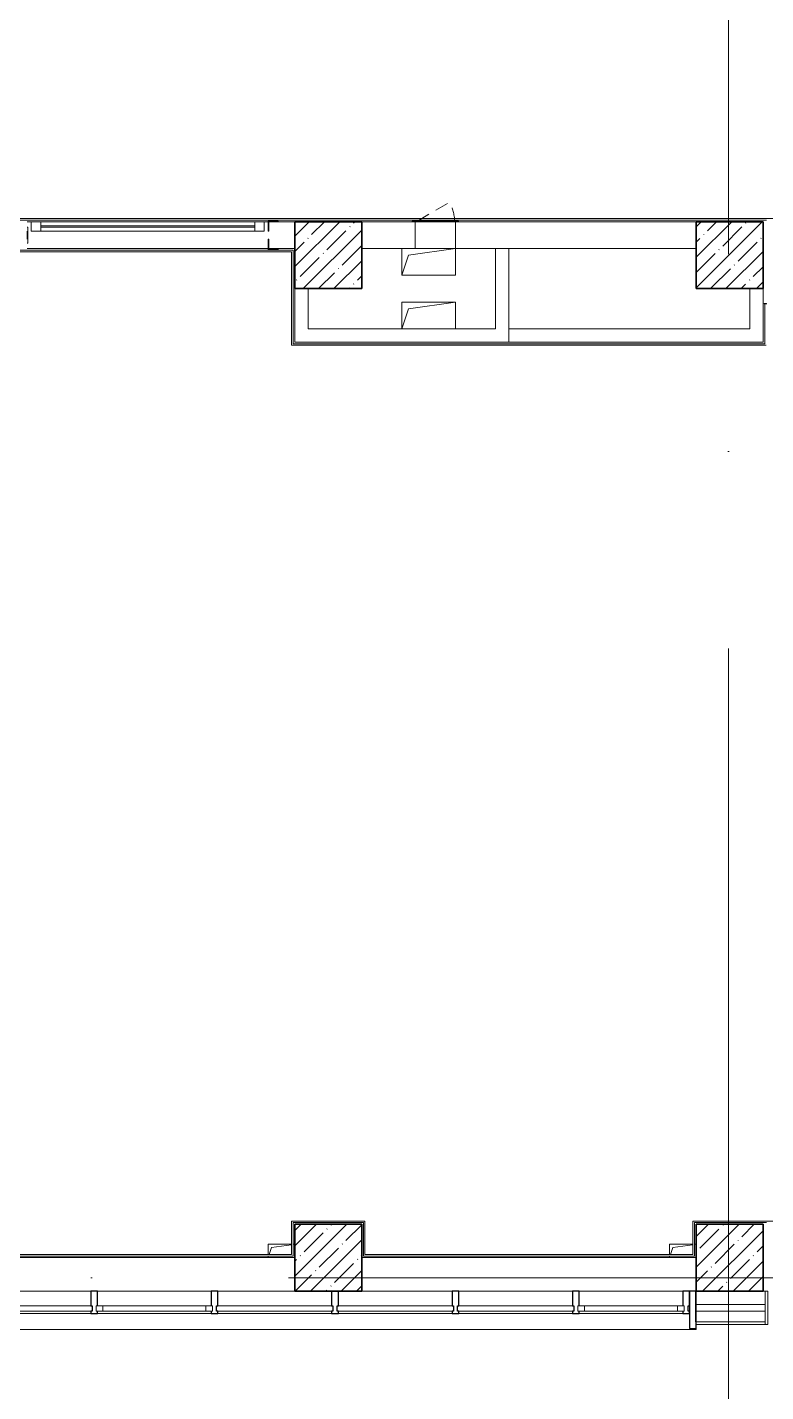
# Model space of a CAD drawing. Header units: millimetres. Extents: x 5993 to 95364, y 94667 to 143522.
# Drawn here: x 44494 to 44943, y 113881 to 114712 of the extents above; entities that cross this region are included whole.
import ezdxf

# ---------------------------------------------------------------- set-up
doc = ezdxf.new("R2010")
doc.units = ezdxf.units.MM
doc.linetypes.add('200_ШТРИХ__ш1_п0_6_', pattern=[160, 100, -60])
doc.linetypes.add('50_200_ШТРИХ_1Т_ш5_п1_п1_', pattern=[1400, 1000, -200, 0, -200])
for name, color, linetype, lineweight in [('0-2', 7, 'Continuous', 9), ('S-GRID-____-OTLN-1', 7, '50_200_ШТРИХ_1Т_ш5_п1_п1_', 9), ('Импосты витража', 7, 'Continuous', 9), ('Импосты витража-1', 7, 'Continuous', 25), ('Каркас_Импост', 7, 'Continuous', 13), ('Каркас_Импост-1', 7, 'Continuous', 9), ('Несущие колонны', 7, 'Continuous', 9), ('Несущие колонны-1', 7, 'Continuous', 35), ('Обобщенные модели', 7, 'Continuous', 9), ('Общие ребра', 7, 'Continuous', 9), ('Окна', 7, 'Continuous', 9), ('Остекление-1', 7, 'Continuous', 9), ('Открывание в плане-1', 7, '200_ШТРИХ__ш1_п0_6_', 9), ('Стены', 7, 'Continuous', 9), ('Стены-1', 7, 'Continuous', 13)]:
    doc.layers.add(name, color=color, linetype=linetype, lineweight=lineweight)

# ---------------------------------------------------------------- blocks, each defined once
blk = doc.blocks.new('BSC_Колонна _Прямоугольная - 500х500-V73-АИ2_01_План напольных покрытий и плинтусов 1го этажа _Часть 2_')
at = {"layer": 'Несущие колонны'}
h = blk.add_hatch(dxfattribs=at)
h.set_pattern_fill('FP_83', color=256, style=0, pattern_type=2)
h.set_pattern_definition([(45, (-40400, -150), (-114.04925, 114.04925), []), (45, (-40285.95, -150), (-114.04925, 114.04925), [201.613, -40.323, 3.353, -36.97])])
h.paths.add_polyline_path([(-135, -250), (250, -250), (250, 250), (-250, 250), (-250, -250)], flags=0)
at = {"layer": 'Несущие колонны-1'}
for p, q in [((250, 250), (-250, 250)), ((-250, 250), (-250, -250)), ((250, -250), (250, 250)), ((-250, -250), (250, -250))]:
    blk.add_line(p, q, dxfattribs=at)
blk = doc.blocks.new('BSC_Колонна _Прямоугольная - 500х500-V74-АИ2_01_План напольных покрытий и плинтусов 1го этажа _Часть 2_')
at = {"layer": 'Несущие колонны'}
h = blk.add_hatch(dxfattribs=at)
h.set_pattern_fill('FP_84', color=256, style=0, pattern_type=2)
h.set_pattern_definition([(45, (-40400, -7650), (-114.04925, 114.04925), []), (45, (-40285.95, -7650), (-114.04925, 114.04925), [201.613, -40.323, 3.353, -36.97])])
h.paths.add_polyline_path([(-250, -250), (250, -250), (250, 250), (-250, 250)], flags=0)
at = {"layer": 'Несущие колонны-1'}
for p, q in [((250, 250), (-250, 250)), ((-250, 250), (-250, -250)), ((250, -250), (250, 250)), ((-250, -250), (250, -250))]:
    blk.add_line(p, q, dxfattribs=at)
blk = doc.blocks.new('BSC_Колонна _Прямоугольная - 500х500-V101-АИ2_01_План напольных покрытий и плинтусов 1го этажа _Часть 2_')
at = {"layer": 'Несущие колонны'}
h = blk.add_hatch(dxfattribs=at)
h.set_pattern_fill('FP_120', color=256, style=0, pattern_type=2)
h.set_pattern_definition([(45, (-37400, -150), (-114.04925, 114.04925), []), (45, (-37285.95, -150), (-114.04925, 114.04925), [201.613, -40.323, 3.353, -36.97])])
h.paths.add_polyline_path([(-250, -250), (250, -250), (250, 250), (-250, 250), (-250, 200)], flags=0)
at = {"layer": 'Несущие колонны-1'}
for p, q in [((250, 250), (-250, 250)), ((-250, 250), (-250, -250)), ((250, -250), (250, 250)), ((-250, -250), (250, -250))]:
    blk.add_line(p, q, dxfattribs=at)
blk = doc.blocks.new('BSC_Колонна _Прямоугольная - 500х500-V102-АИ2_01_План напольных покрытий и плинтусов 1го этажа _Часть 2_')
at = {"layer": 'Несущие колонны'}
h = blk.add_hatch(dxfattribs=at)
h.set_pattern_fill('FP_121', color=256, style=0, pattern_type=2)
h.set_pattern_definition([(45, (-37400, -7650), (-114.04925, 114.04925), []), (45, (-37285.95, -7650), (-114.04925, 114.04925), [201.613, -40.323, 3.353, -36.97])])
h.paths.add_polyline_path([(-250, -250), (250, -250), (250, 250), (-250, 250)], flags=0)
at = {"layer": 'Несущие колонны-1'}
for p, q in [((250, 250), (-250, 250)), ((-250, 250), (-250, -250)), ((250, -250), (250, 250)), ((-250, -250), (250, -250))]:
    blk.add_line(p, q, dxfattribs=at)
blk = doc.blocks.new('120_Окно_СКБ_1Ст - 120_Окно_СКБ_1Ст_классы 1800x800_E30-28137219-АИ2_01_План напольных покрытий и плинтусов 1го этажа _Часть 2_')
at = {"layer": 'Каркас_Импост'}
for p, q in [((-870, 30), (-870, 100)), ((-870, 100), (-800, 100)), ((-800, 30), (-870, 30)), ((-800, 100), (-800, 30)), ((800, 30), (800, 100)), ((800, 100), (870, 100)), ((870, 30), (800, 30)), ((870, 100), (870, 30))]:
    blk.add_line(p, q, dxfattribs=at)
at = {"layer": 'Каркас_Импост-1'}
for p, q in [((870, 100), (-870, 100)), ((-870, 30), (870, 30))]:
    blk.add_line(p, q, dxfattribs=at)
at = {"layer": 'Остекление-1'}
for p, q in [((800, 70), (-800, 70)), ((800, 60), (-800, 60))]:
    blk.add_line(p, q, dxfattribs=at)
blk = doc.blocks.new('PNS_Панель прямоугольная1 - Нр_Стекло - 40мм-25343481-АИ2_01_План напольных покрытий и плинтусов 1го этажа _Часть 2_')
at = {"layer": 'Остекление-1'}
for p, q in [((-425, 40), (425, 40)), ((-435, 0), (435, 0)), ((425, 0), (-425, 0))]:
    blk.add_line(p, q, dxfattribs=at)
blk = doc.blocks.new('PNS_Панель прямоугольная2 - Нр_Стекло - 40мм-28855713-АИ2_01_План напольных покрытий и плинтусов 1го этажа _Часть 2_')
at = {"layer": 'Каркас_Импост'}
for p, q in [((-435, 0), (-435, 40)), ((-435, 40), (-385, 40)), ((-385, 40), (-385, 0)), ((435, 40), (385, 40)), ((385, 40), (385, 0)), ((435, 0), (435, 40)), ((-385, 0), (-435, 0)), ((385, 0), (435, 0))]:
    blk.add_line(p, q, dxfattribs=at)
at = {"layer": 'Каркас_Импост-1'}
for p, q in [((-385, 40), (385, 40)), ((-385, 0), (385, 0))]:
    blk.add_line(p, q, dxfattribs=at)
blk = doc.blocks.new('PNS_Панель прямоугольная2 - Нр_Стекло - 40мм-26243474-АИ2_01_План напольных покрытий и плинтусов 1го этажа _Часть 2_')
at = {"layer": 'Каркас_Импост'}
for p, q in [((-397.5, 0), (-397.5, 40)), ((-397.5, 40), (-347.5, 40)), ((-347.5, 40), (-347.5, 0)), ((397.5, 40), (347.5, 40)), ((347.5, 40), (347.5, 0)), ((397.5, 0), (397.5, 40)), ((-347.5, 0), (-397.5, 0)), ((347.5, 0), (397.5, 0))]:
    blk.add_line(p, q, dxfattribs=at)
at = {"layer": 'Каркас_Импост-1'}
for p, q in [((-347.5, 40), (347.5, 40)), ((-347.5, 0), (347.5, 0))]:
    blk.add_line(p, q, dxfattribs=at)
blk = doc.blocks.new('Прямоугольный импост - Откос НВФ_50х280 мм-25985587-АИ2_01_План напольных покрытий и плинтусов 1го этажа _Часть 2_')
at = {"layer": 'Импосты витража-1'}
for p, q in [((-50, 130), (0, 130)), ((-50, -150), (-50, 130)), ((0, 130), (0, -150)), ((0, -150), (-50, -150))]:
    blk.add_line(p, q, dxfattribs=at)
blk = doc.blocks.new('Прямоугольный импост - Импост структурный с накладкой - 150мм-25656012-АИ2_01_План напольных покрытий и плинтусов 1го этажа _Часть 2_')
at = {"layer": 'Импосты витража'}
for p, q in [((30275, -100), (31125, -100)), ((30275, -267), (31125, -267))]:
    blk.add_line(p, q, dxfattribs=at)
blk = doc.blocks.new('Прямоугольный импост - Импост структурный с накладкой - 150мм-V145-АИ2_01_План напольных покрытий и плинтусов 1го этажа _Часть 2_')
at = {"layer": 'Импосты витража'}
for p, q in [((36575, -100), (37150, -100)), ((36575, -267), (37425, -267))]:
    blk.add_line(p, q, dxfattribs=at)
blk = doc.blocks.new('Прямоугольный импост - Импост структурный с накладкой - 150мм-V146-АИ2_01_План напольных покрытий и плинтусов 1го этажа _Часть 2_')
at = {"layer": 'Импосты витража'}
for p, q in [((37650, -100), (38325, -100)), ((37475, -267), (38325, -267))]:
    blk.add_line(p, q, dxfattribs=at)
blk = doc.blocks.new('Прямоугольный импост - Импост структурный с накладкой - 150мм-25647642-АИ2_01_План напольных покрытий и плинтусов 1го этажа _Часть 2_')
at = {"layer": 'Импосты витража'}
for p, q in [((93625, -100), (94400, -100)), ((93625, -267), (94400, -267))]:
    blk.add_line(p, q, dxfattribs=at)
blk = doc.blocks.new('Прямоугольный импост - Импост структурный с накладкой - 150мм-25647633-АИ2_01_План напольных покрытий и плинтусов 1го этажа _Часть 2_')
at = {"layer": 'Импосты витража-1'}
for p, q in [((-25, 0), (-25, 17)), ((-25, 17), (25, 17)), ((-15, 0), (-25, 0)), ((-15, -40), (-15, 0)), ((25, 17), (25, 0)), ((-25, -150), (-25, -40)), ((-25, -40), (-15, -40)), ((25, -40), (25, -150)), ((25, -150), (-25, -150))]:
    blk.add_line(p, q, dxfattribs=at)
blk = doc.blocks.new('Прямоугольный импост - Импост структурный с накладкой - 150мм-V143-АИ2_01_План напольных покрытий и плинтусов 1го этажа _Часть 2_')
at = {"layer": 'Импосты витража-1'}
for p, q in [((-25, 0), (-25, 17)), ((-25, 17), (25, 17)), ((25, 0), (15, 0)), ((15, 0), (15, -40)), ((25, 17), (25, 0)), ((-25, -150), (-25, -40)), ((15, -40), (25, -40)), ((25, -40), (25, -150)), ((25, -150), (-25, -150))]:
    blk.add_line(p, q, dxfattribs=at)
blk = doc.blocks.new('Прямоугольный импост - Импост структурный с накладкой - 150мм-V148-АИ2_01_План напольных покрытий и плинтусов 1го этажа _Часть 2_')
at = {"layer": 'Импосты витража-1'}
for p, q in [((-25, 0), (-25, 17)), ((-25, 17), (25, 17)), ((-15, 0), (-25, 0)), ((-15, -40), (-15, 0)), ((25, 0), (15, 0)), ((15, 0), (15, -40)), ((25, 17), (25, 0)), ((-25, -150), (-25, -40)), ((-25, -40), (-15, -40)), ((15, -40), (25, -40)), ((25, -40), (25, -150))]:
    blk.add_line(p, q, dxfattribs=at)
blk = doc.blocks.new('Прямоугольный импост - Импост структурный с накладкой - 150мм-25647644-АИ2_01_План напольных покрытий и плинтусов 1го этажа _Часть 2_')
at = {"layer": 'Импосты витража-1'}
for p, q in [((-25, 0), (-25, 17)), ((-25, 17), (25, 17)), ((-15, 0), (-25, 0)), ((-15, -40), (-15, 0)), ((25, 0), (15, 0)), ((15, 0), (15, -40)), ((25, 17), (25, 0)), ((-25, -150), (-25, -40)), ((-25, -40), (-15, -40)), ((15, -40), (25, -40)), ((25, -40), (25, -150)), ((25, -150), (-25, -150))]:
    blk.add_line(p, q, dxfattribs=at)
blk = doc.blocks.new('Фахверк_СКБ_Уголок - 200_4010_1-27904659-АИ2_01_План напольных покрытий и плинтусов 1го этажа _Часть 2_')
at = {"layer": 'Обобщенные модели'}
for p, q in [((125, 156), (50, 156)), ((50, 156), (50, 150)), ((50, 150), (119, 150)), ((119, 150), (119, 81)), ((125, 81), (125, 156)), ((119, 81), (125, 81)), ((125, 19), (119, 19)), ((119, 19), (119, -50)), ((125, -56), (125, 19)), ((119, -50), (50, -50)), ((50, -50), (50, -56)), ((50, -56), (125, -56))]:
    blk.add_line(p, q, dxfattribs=at)
blk = doc.blocks.new('Стойка_Влож_Полоса боковая - Полоса-28213942-АИ2_01_План напольных покрытий и плинтусов 1го этажа _Часть 2_')
at = {"layer": 'Обобщенные модели'}
for p, q in [((-5, 60), (0, 60)), ((-5, -60), (-5, 60)), ((0, 31), (0, -31)), ((0, -60), (-5, -60))]:
    blk.add_line(p, q, dxfattribs=at)
blk = doc.blocks.new('AR_Отверстие Ниша - Лючок-32404260-АИ2_01_План напольных покрытий и плинтусов 1го этажа _Часть 2_')
at = {"layer": 'Окна'}
for p, q in [((150, 100), (-150, 100)), ((-150, 100), (-150, -100)), ((150, -100), (150, 100)), ((-150, -100), (150, -100))]:
    blk.add_line(p, q, dxfattribs=at)
blk = doc.blocks.new('Л_Общий_Лючок - Лючок-29683822-АИ2_01_План напольных покрытий и плинтусов 1го этажа _Часть 2_')
at = {"layer": 'Окна'}
for p, q in [((324, 6), (-24, 6)), ((-24, 6), (-24, 0)), ((-24, 0), (0, 0)), ((300, 0), (324, 0)), ((324, 6), (324, 0))]:
    blk.add_line(p, q, dxfattribs=at)
at = {"layer": 'Открывание в плане-1'}
blk.add_line((16, 6), (255, 144), dxfattribs=at)
blk.add_arc((6, 0), 288, 1.1997, 30, dxfattribs=at)
blk = doc.blocks.new('AR_Отверстие прямоугольное _в плите_ - AR_Отверстие прямоугольное _в плите_-30459223-АИ2_01_План напольных покрытий и плинтусов 1го этажа _Часть 2_')
at = {"layer": 'Обобщенные модели'}
for p, q in [((-200, 100), (-200, -100)), ((-200, -100), (-150, 50)), ((-150, 50), (200, 100)), ((200, -100), (200, 100)), ((-200, -100), (200, -100))]:
    blk.add_line(p, q, dxfattribs=at)
blk = doc.blocks.new('AR_Отверстие прямоугольное _в плите_ - AR_Отверстие прямоугольное _в плите_-V238-АИ2_01_План напольных покрытий и плинтусов 1го этажа _Часть 2_')
at = {"layer": 'Обобщенные модели'}
for p, q in [((76, 50), (-100, 50)), ((-100, 50), (-100, -26)), ((-92, -26), (-75, 25)), ((-75, 25), (76, 47)), ((100, 50), (88, 50)), ((88, 48), (100, 50)), ((-100, -38), (-100, -50)), ((-100, -50), (-96, -38))]:
    blk.add_line(p, q, dxfattribs=at)
blk = doc.blocks.new('AR_Отверстие прямоугольное _в плите_ - AR_Отверстие прямоугольное _в плите_-V249-АИ2_01_План напольных покрытий и плинтусов 1го этажа _Часть 2_')
at = {"layer": 'Обобщенные модели'}
for p, q in [((200, 100), (-200, 100)), ((-200, 100), (-200, -100)), ((-200, -100), (-150, 50)), ((-150, 50), (200, 100)), ((200, -100), (200, 100))]:
    blk.add_line(p, q, dxfattribs=at)
blk = doc.blocks.new('Отлив_СКБ - Отлив витража_120_НВФ-31884259-АИ2_01_План напольных покрытий и плинтусов 1го этажа _Часть 2_')
at = {"layer": 'Окна'}
for p, q in [((10750, -2), (50, -2)), ((0, -120), (0, -113)), ((0, -120), (10800, -120)), ((10800, -113), (10800, -120))]:
    blk.add_line(p, q, dxfattribs=at)
blk = doc.blocks.new('Стены 7 - Стены 4-31196221-АИ2_01_План напольных покрытий и плинтусов 1го этажа _Часть 2_')
at = {"layer": 'Стены-1'}
for p, q in [((-1799, 41030), (-1799, 41010)), ((-1549, 41030), (-1799, 41030)), ((-1799, 41010), (-1549, 41010)), ((-1549, 41010), (-1549, 41030))]:
    blk.add_line(p, q, dxfattribs=at)

msp = doc.modelspace()

# ---------------------------------------------------------------- linework, layer by layer
at = {"layer": 'S-GRID-____-OTLN-1', "color": 251, "ltscale": 0.6, "true_color": 0x636466}
for p, q in [((44920.35, 113733.6), (44920.35, 114924.43)), ((50293.31, 113950.37), (41443.97, 113950.37))]:
    msp.add_line(p, q, dxfattribs=at)
at = {"layer": 'Обобщенные модели'}
for p, q in [((44943.43, 114543.58), (44941.97, 114543.58)), ((44941.97, 114543.58), (44941.97, 114543.42)), ((44941.97, 114543.42), (44943.6, 114543.42))]:
    msp.add_line(p, q, dxfattribs=at)
at = {"layer": 'Общие ребра'}
for p, q in [((44942.62, 113934.09), (44900.37, 113934.09)), ((44942.62, 113930.02), (44900.37, 113930.02))]:
    msp.add_line(p, q, dxfattribs=at)
at = {"layer": 'Стены'}
for p, q in [((44305.7, 114595.35), (45262.91, 114595.35)), ((44943.58, 114594.37), (44305.7, 114594.37)), ((44486.56, 114576.14), (44655.54, 114576.14)), ((44655.54, 114576.14), (44655.54, 114519.16)), ((44654.56, 114575.17), (44487.54, 114575.17)), ((44654.56, 114518.19), (44654.56, 114575.17)), ((44942.37, 114519.16), (44942.37, 114543.42)), ((44943.35, 114518.19), (44654.56, 114518.19)), ((44655.54, 114519.16), (44942.37, 114519.16)), ((44654.56, 113964.54), (44654.56, 113984.88)), ((44654.56, 113984.88), (44699.16, 113984.88)), ((44655.54, 113983.91), (44655.54, 113963.56)), ((44698.19, 113983.91), (44655.54, 113983.91)), ((44698.19, 113963.56), (44698.19, 113983.91)), ((44699.16, 113984.88), (44699.16, 113964.54)), ((44898.75, 113964.54), (44898.75, 113984.88)), ((44898.75, 113984.88), (45016.61, 113984.88)), ((44899.72, 113983.91), (44899.72, 113963.56)), ((44943.43, 113983.91), (44899.72, 113983.91)), ((44208.84, 113962.58), (44656.51, 113962.58)), ((44655.54, 113963.56), (44209.81, 113963.56)), ((44210.79, 113964.54), (44654.56, 113964.54)), ((44697.21, 113962.58), (44900.7, 113962.58)), ((44899.72, 113963.56), (44698.19, 113963.56)), ((44699.16, 113964.54), (44898.75, 113964.54))]:
    msp.add_line(p, q, dxfattribs=at)
at = {"layer": 'Стены-1'}
for p, q in [((44496.16, 114593.4), (44493.72, 114593.4)), ((44640.23, 114593.4), (44637.79, 114593.4)), ((44656.51, 114593.4), (44646.34, 114593.4)), ((44727.82, 114593.4), (44697.21, 114593.4)), ((44900.7, 114593.4), (44756.14, 114593.4)), ((44493.72, 114577.12), (44640.23, 114577.12)), ((44646.34, 114577.12), (44656.51, 114577.12)), ((44697.21, 114577.12), (44729.77, 114577.12)), ((44754.19, 114577.12), (44900.7, 114577.12)), ((44786.75, 114577.12), (44778.61, 114577.12)), ((44778.61, 114577.12), (44778.61, 114528.28)), ((44786.75, 114528.28), (44786.75, 114577.12)), ((44656.51, 114552.7), (44656.51, 114520.14)), ((44664.65, 114528.28), (44664.65, 114552.7)), ((44933.26, 114552.7), (44933.26, 114528.28)), ((44941.4, 114520.14), (44941.4, 114552.7)), ((44778.61, 114528.28), (44664.65, 114528.28)), ((44786.75, 114520.14), (44786.75, 114528.28)), ((44933.26, 114528.28), (44786.75, 114528.28)), ((44786.75, 114528.28), (44786.75, 114520.14)), ((44656.51, 114520.14), (44664.65, 114520.14)), ((44664.65, 114520.14), (44786.75, 114520.14)), ((44786.75, 114520.14), (44933.26, 114520.14)), ((44933.26, 114520.14), (44941.4, 114520.14)), ((44900.7, 113942.23), (44900.37, 113942.23)), ((44900.37, 113942.23), (44900.37, 113923.51)), ((44942.62, 113942.23), (44941.4, 113942.23)), ((44942.62, 113923.51), (44942.62, 113942.23)), ((44900.37, 113923.51), (44942.62, 113923.51)), ((44942.62, 113923.51), (44900.7, 113923.51)), ((44900.7, 113923.51), (44900.7, 113921.88)), ((44900.7, 113921.88), (44942.62, 113921.88)), ((44942.62, 113921.88), (44942.62, 113923.51))]:
    msp.add_line(p, q, dxfattribs=at)

# ---------------------------------------------------------------- block references
at = {"layer": '0-2', "xscale": 0.08139549610658335, "yscale": 0.08139549610658335, "zscale": 0.08139549610658335}
for name, p in [('Л_Общий_Лючок - Лючок-29683822-АИ2_01_План напольных покрытий и плинтусов 1го этажа _Часть 2_', (44729.77, 114593.4)), ('120_Окно_СКБ_1Ст - 120_Окно_СКБ_1Ст_классы 1800x800_E30-28137219-АИ2_01_План напольных покрытий и плинтусов 1го этажа _Часть 2_', (44566.98, 114585.26)), ('BSC_Колонна _Прямоугольная - 500х500-V102-АИ2_01_План напольных покрытий и плинтусов 1го этажа _Часть 2_', (44676.86, 114573.05)), ('BSC_Колонна _Прямоугольная - 500х500-V74-АИ2_01_План напольных покрытий и плинтусов 1го этажа _Часть 2_', (44921.05, 114573.05)), ('AR_Отверстие прямоугольное _в плите_ - AR_Отверстие прямоугольное _в плите_-30459223-АИ2_01_План напольных покрытий и плинтусов 1го этажа _Часть 2_', (44737.91, 114568.98)), ('AR_Отверстие прямоугольное _в плите_ - AR_Отверстие прямоугольное _в плите_-V249-АИ2_01_План напольных покрытий и плинтусов 1го этажа _Часть 2_', (44737.91, 114536.42)), ('BSC_Колонна _Прямоугольная - 500х500-V101-АИ2_01_План напольных покрытий и плинтусов 1го этажа _Часть 2_', (44676.86, 113962.58)), ('BSC_Колонна _Прямоугольная - 500х500-V73-АИ2_01_План напольных покрытий и плинтусов 1го этажа _Часть 2_', (44921.05, 113962.58)), ('AR_Отверстие прямоугольное _в плите_ - AR_Отверстие прямоугольное _в плите_-V238-АИ2_01_План напольных покрытий и плинтусов 1го этажа _Часть 2_', (44648.37, 113966.65)), ('AR_Отверстие прямоугольное _в плите_ - AR_Отверстие прямоугольное _в плите_-V238-АИ2_01_План напольных покрытий и плинтусов 1го этажа _Часть 2_', (44892.56, 113966.65)), ('Прямоугольный импост - Импост структурный с накладкой - 150мм-25656012-АИ2_01_План напольных покрытий и плинтусов 1го этажа _Часть 2_', (41998.95, 113950.37)), ('Прямоугольный импост - Импост структурный с накладкой - 150мм-25656012-АИ2_01_План напольных покрытий и плинтусов 1го этажа _Часть 2_', (42072.21, 113950.37)), ('Прямоугольный импост - Импост структурный с накладкой - 150мм-V145-АИ2_01_План напольных покрытий и плинтусов 1го этажа _Часть 2_', (41632.67, 113950.37)), ('Прямоугольный импост - Импост структурный с накладкой - 150мм-V146-АИ2_01_План напольных покрытий и плинтусов 1го этажа _Часть 2_', (41632.67, 113950.37)), ('Прямоугольный импост - Импост структурный с накладкой - 150мм-25656012-АИ2_01_План напольных покрытий и плинтусов 1го этажа _Часть 2_', (42291.97, 113950.37)), ('Прямоугольный импост - Импост структурный с накладкой - 150мм-25647642-АИ2_01_План напольных покрытий и плинтусов 1го этажа _Часть 2_', (37208.83, 113950.37)), ('Отлив_СКБ - Отлив витража_120_НВФ-31884259-АИ2_01_План напольных покрытий и плинтусов 1го этажа _Часть 2_', (44021.63, 113928.64)), ('PNS_Панель прямоугольная1 - Нр_Стекло - 40мм-25343481-АИ2_01_План напольных покрытий и плинтусов 1го этажа _Часть 2_', (44497.79, 113930.02)), ('PNS_Панель прямоугольная2 - Нр_Стекло - 40мм-28855713-АИ2_01_План напольных покрытий и плинтусов 1го этажа _Часть 2_', (44571.05, 113930.02)), ('PNS_Панель прямоугольная1 - Нр_Стекло - 40мм-25343481-АИ2_01_План напольных покрытий и плинтусов 1го этажа _Часть 2_', (44644.3, 113930.02)), ('PNS_Панель прямоугольная1 - Нр_Стекло - 40мм-25343481-АИ2_01_План напольных покрытий и плинтусов 1го этажа _Часть 2_', (44717.56, 113930.02)), ('PNS_Панель прямоугольная1 - Нр_Стекло - 40мм-25343481-АИ2_01_План напольных покрытий и плинтусов 1го этажа _Часть 2_', (44790.82, 113930.02)), ('PNS_Панель прямоугольная2 - Нр_Стекло - 40мм-26243474-АИ2_01_План напольных покрытий и плинтусов 1го этажа _Часть 2_', (44861.02, 113930.02))]:
    msp.add_blockref(name, p, dxfattribs=at)
for name, p, rotation in [('Фахверк_СКБ_Уголок - 200_4010_1-27904659-АИ2_01_План напольных покрытий и плинтусов 1го этажа _Часть 2_', (44650.41, 114589.33), 180), ('AR_Отверстие Ниша - Лючок-32404260-АИ2_01_План напольных покрытий и плинтусов 1го этажа _Часть 2_', (44741.98, 114585.26), 180), ('Стойка_Влож_Полоса боковая - Полоса-28213942-АИ2_01_План напольных покрытий и плинтусов 1го этажа _Часть 2_', (44493.72, 114585.26), 180), ('Стены 7 - Стены 4-31196221-АИ2_01_План напольных покрытий и плинтусов 1го этажа _Часть 2_', (48282.3, 114068.28), 89.9999999999999)]:
    msp.add_blockref(name, p, dxfattribs=dict(at, rotation=rotation))
at = {"layer": '0-2', "extrusion": (0, 0, -1), "xscale": 0.08139549610658335, "yscale": 0.08139549610658335, "zscale": 0.08139549610658335, "rotation": 180}
for name, p in [('Прямоугольный импост - Импост структурный с накладкой - 150мм-25647633-АИ2_01_План напольных покрытий и плинтусов 1го этажа _Часть 2_', (-44534.42, 113930.02)), ('Прямоугольный импост - Импост структурный с накладкой - 150мм-V143-АИ2_01_План напольных покрытий и плинтусов 1го этажа _Часть 2_', (-44607.68, 113930.02)), ('Прямоугольный импост - Импост структурный с накладкой - 150мм-V148-АИ2_01_План напольных покрытий и плинтусов 1го этажа _Часть 2_', (-44680.93, 113930.02)), ('Прямоугольный импост - Импост структурный с накладкой - 150мм-25647644-АИ2_01_План напольных покрытий и плинтусов 1го этажа _Часть 2_', (-44754.19, 113930.02)), ('Прямоугольный импост - Импост структурный с накладкой - 150мм-25647633-АИ2_01_План напольных покрытий и плинтусов 1го этажа _Часть 2_', (-44827.44, 113930.02)), ('Прямоугольный импост - Импост структурный с накладкой - 150мм-V143-АИ2_01_План напольных покрытий и плинтусов 1го этажа _Часть 2_', (-44894.59, 113930.02)), ('Прямоугольный импост - Откос НВФ_50х280 мм-25985587-АИ2_01_План напольных покрытий и плинтусов 1го этажа _Часть 2_', (-44900.7, 113930.02))]:
    msp.add_blockref(name, p, dxfattribs=at)

doc.saveas('drawing.dxf')
